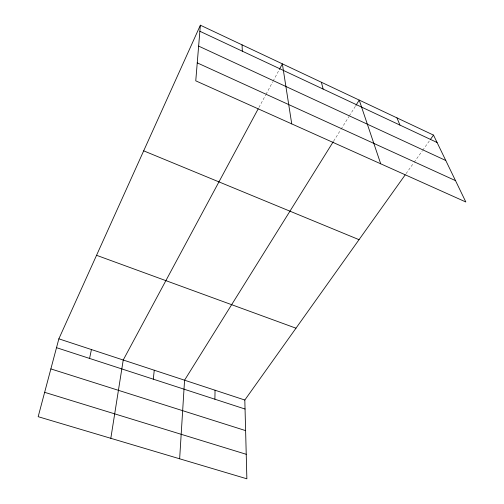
<?xml version="1.0" encoding="UTF-8"?>
<svg xmlns="http://www.w3.org/2000/svg" width="504" height="504" viewBox="0 0 504 504"><rect width="100%" height="100%" fill="white"/><g stroke="black" fill="none" stroke-linecap="round" stroke-linejoin="round"><path stroke-width="0.38" stroke-dasharray="2.52 1.89" d="M258.943 107.453L265.633 95.004M266.005 94.311L272.702 81.85M273.073 81.163L279.021 70.088M333.673 141.063L340.673 129.83M341.088 129.169L348.919 116.607M349.329 115.952L355.509 106.035M406.079 173.628L413.721 162.893M414.175 162.257L422.27 150.891M422.717 150.261L429.465 140.792"/><path stroke-width="0.76" d="M214.899 399.218L215.051 390.228M179.644 458.791L184.565 380.199L333.257 141.719M200.371 25.2L195.754 80.829L465.828 201.984L433.509 135.11L200.371 25.2L58.861 338.833L38.172 416.688L246.872 478.8L244.818 400.025L405.178 174.888M153.285 379.166L154.262 370.226M110.817 438.31L123.228 360.014L258.199 108.832M89.567 358.432L91.438 349.555M279.392 69.395L282.366 63.857L291.734 123.883M355.925 105.374L359.22 100.088L380.703 163.8M430.366 139.526L433.509 135.11M44.648 392.326L246.229 454.293M50.866 368.915L245.612 430.618M56.517 347.672L245.051 409.034M58.861 338.833L244.818 400.025M96.554 255.301L295.98 328.192M143.684 150.835L359.031 239.671M197.247 62.874L455.515 180.64M198.633 46.103L445.775 160.493M199.868 31.267L437.088 142.506M396.957 117.873L399.949 125.093M321.407 82.259L323.127 89.069M242.046 44.85L242.329 51.181"/></g></svg>
